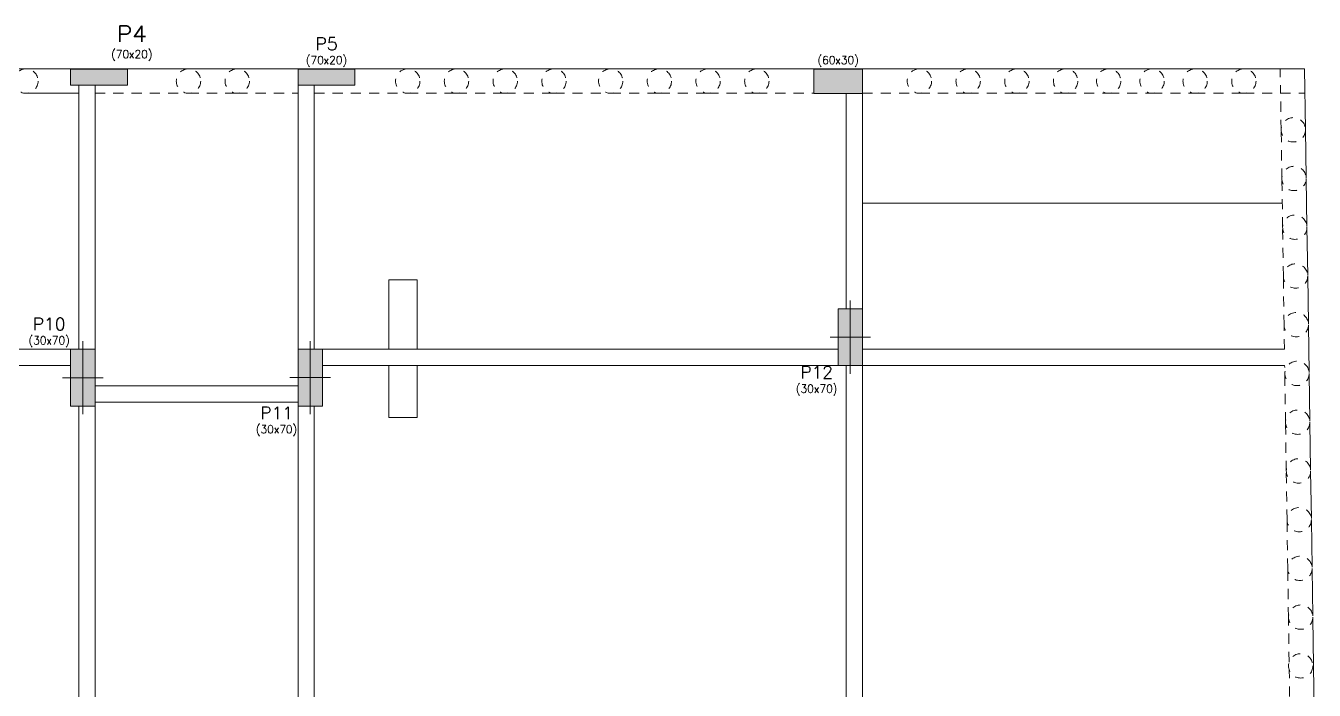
# Model space of a CAD drawing. Header units: metres. Extents: x 219 to 707, y -561 to -17.
# Drawn here: x 404.74 to 420.61, y -77.97 to -69.79 of the extents above; entities that cross this region are included whole.
import ezdxf
from ezdxf.enums import TextEntityAlignment as Align

# ---------------------------------------------------------------- set-up
doc = ezdxf.new("R2010")
doc.units = ezdxf.units.M
doc.linetypes.add('CYPE_PUNTO', pattern=[0.075, 0, -0.075])
doc.linetypes.add('DASHED', pattern=[0.75, 0.5, -0.25])
for name, color, linetype, lineweight in [('PILAR_DIM', 253, 'Continuous', 0), ('PILAR_EJES', 1, 'Continuous', 0), ('PILAR_HORMIGON', 5, 'Continuous', 20), ('PILAR_REF', 253, 'Continuous', 0), ('VIG_CARAS', 253, 'Continuous', 9)]:
    doc.layers.add(name, color=color, linetype=linetype, lineweight=lineweight)
doc.styles.add('CYPETXT', font='romans', dxfattribs={"height": 0.2})

# ---------------------------------------------------------------- blocks, each defined once
blk = doc.blocks.new('Ejes del pilar')
at = {"layer": 'PILAR_EJES'}
for p, q in [((0, -0.5), (0, 0.5)), ((-0.5, 0), (0.5, 0))]:
    blk.add_line(p, q, dxfattribs=at)
blk = doc.blocks.new('A$Ce6b0c617')
h = blk.add_hatch(color=252)
h.dxf.hatch_style = 1
h.paths.add_polyline_path([(-17.2, -0.098), (-16.5, -0.098), (-16.5, 0.102), (-17.2, 0.102)])
h.paths.add_polyline_path([(-12.325, -0.098), (-11.525, -0.098), (-11.525, 0.102), (-12.325, 0.102)])
h.paths.add_polyline_path([(-7.3, -0.2), (-6.6, -0.2), (-6.6, 0.1), (-7.3, 0.1)])
h.paths.add_polyline_path([(-3.15, -0.1), (-2.45, -0.1), (-2.45, 0.1), (-3.15, 0.1)])
h.paths.add_polyline_path([(-0.35, -0.1), (0.35, -0.1), (0.35, 0.1), (-0.35, 0.1)])
h.paths.add_polyline_path([(-0.35, -4.049), (-0.05, -4.049), (-0.05, -3.349), (-0.35, -3.349)])
h.paths.add_polyline_path([(-3.15, -4.05), (-2.85, -4.05), (-2.85, -3.35), (-3.15, -3.35)])
h.paths.add_polyline_path([(-7.3, -3.649), (-6.6, -3.649), (-6.6, -3.349), (-7.3, -3.349)])
h.paths.add_polyline_path([(-12.05, -3.648), (-11.35, -3.648), (-11.35, -3.348), (-12.05, -3.348)])
h.paths.add_polyline_path([(-17.7, -3.599), (-16.9, -3.599), (-16.9, -3.349), (-17.7, -3.349)])
h.paths.add_polyline_path([(-17.201, -13.898), (-16.901, -13.898), (-16.901, -13.298), (-17.201, -13.298)])
h.paths.add_polyline_path([(-12.051, -13.898), (-11.751, -13.898), (-11.751, -13.298), (-12.051, -13.298)])
h.paths.add_polyline_path([(-12.051, -10.436), (-11.751, -10.436), (-11.751, -9.636), (-12.051, -9.636)])
h.paths.add_polyline_path([(-6.801, -10.336), (-6.451, -10.336), (-6.451, -9.636), (-6.801, -9.636)])
h.paths.add_polyline_path([(-6.802, -13.899), (-6.502, -13.899), (-6.502, -13.299), (-6.802, -13.299)])
h.paths.add_polyline_path([(-3.751, -13.898), (-3.451, -13.898), (-3.451, -13.198), (-3.751, -13.198)])
h.paths.add_polyline_path([(-3.751, -10.336), (-3.451, -10.336), (-3.451, -9.636), (-3.751, -9.636)])
h.paths.add_polyline_path([(0.9, -13.899), (1.6, -13.899), (1.6, -13.599), (0.9, -13.599)])
h.paths.add_polyline_path([(6.299, -13.9), (6.599, -13.9), (6.599, -13.3), (6.299, -13.3)])
h.paths.add_polyline_path([(6.299, -10.337), (6.599, -10.337), (6.599, -9.637), (6.299, -9.637)])
h.paths.add_polyline_path([(-17.701, -9.948), (-17.001, -9.948), (-17.001, -9.648), (-17.701, -9.648)])
h.paths.add_polyline_path([(6.3, -3.55), (6.6, -3.55), (6.6, -2.85), (6.3, -2.85)])
h.paths.add_polyline_path([(6, -0.2), (6.6, -0.2), (6.6, 0.1), (6, 0.1)])
at = {"layer": 'PILAR_HORMIGON'}
for points in [[(-3.15, -0.1), (-2.45, -0.1), (-2.45, 0.1), (-3.15, 0.1), (-3.15, -0.1)], [(-3.15, -0.1), (-2.45, -0.1), (-2.45, 0.1), (-3.15, 0.1), (-3.15, -0.1)], [(-3.15, -0.1), (-2.45, -0.1), (-2.45, 0.1), (-3.15, 0.1), (-3.15, -0.1)], [(-0.35, -0.1), (0.35, -0.1), (0.35, 0.1), (-0.35, 0.1), (-0.35, -0.1)], [(-0.35, -0.1), (0.35, -0.1), (0.35, 0.1), (-0.35, 0.1), (-0.35, -0.1)], [(-0.35, -0.1), (0.35, -0.1), (0.35, 0.1), (-0.35, 0.1), (-0.35, -0.1)], [(6, -0.2), (6.6, -0.2), (6.6, 0.1), (6, 0.1), (6, -0.2)], [(6, -0.2), (6.6, -0.2), (6.6, 0.1), (6, 0.1), (6, -0.2)], [(6.3, -3.55), (6.6, -3.55), (6.6, -2.85), (6.3, -2.85), (6.3, -3.55)], [(6.3, -3.55), (6.6, -3.55), (6.6, -2.85), (6.3, -2.85), (6.3, -3.55)], [(-3.15, -4.05), (-2.85, -4.05), (-2.85, -3.35), (-3.15, -3.35), (-3.15, -4.05)], [(-3.15, -4.05), (-2.85, -4.05), (-2.85, -3.35), (-3.15, -3.35), (-3.15, -4.05)], [(-3.15, -4.05), (-2.85, -4.05), (-2.85, -3.35), (-3.15, -3.35), (-3.15, -4.05)], [(-0.35, -4.049), (-0.05, -4.049), (-0.05, -3.349), (-0.35, -3.349), (-0.35, -4.049)], [(-0.35, -4.049), (-0.05, -4.049), (-0.05, -3.349), (-0.35, -3.349), (-0.35, -4.049)], [(-0.35, -4.049), (-0.05, -4.049), (-0.05, -3.349), (-0.35, -3.349), (-0.35, -4.049)]]:
    blk.add_lwpolyline(points, close=True, dxfattribs=at)
at = {"layer": 'VIG_CARAS', "color": 251}
for p, q in [((-4.301, 0.102), (-3.701, 0.102)), ((-4.301, 0.102), (-3.701, 0.102)), ((-3.701, 0.102), (-2.7, 0.102)), ((-3.701, 0.102), (-2.7, 0.102)), ((-3.699, -0.198), (-3.05, -0.198)), ((-3.699, -0.198), (-3.05, -0.198))]:
    blk.add_line(p, q, dxfattribs=at)
at = {"layer": 'VIG_CARAS'}
for p, q in [((-2.7, 0.102), (-1.699, 0.102)), ((-2.7, 0.102), (-1.699, 0.102)), ((-1.699, 0.102), (-1.099, 0.102)), ((-1.699, 0.102), (-1.099, 0.102)), ((-1.099, 0.102), (0, 0.102)), ((-1.099, 0.102), (0, 0.102)), ((-0.35, -3.349), (-0.35, 0.102)), ((-0.35, -3.349), (-0.35, 0.102)), ((0, 0.102), (1.001, 0.102)), ((0, 0.102), (1.001, 0.102)), ((1.001, 0.102), (1.601, 0.102)), ((1.001, 0.102), (1.601, 0.102)), ((1.601, 0.102), (2.201, 0.102)), ((1.601, 0.102), (2.201, 0.102)), ((2.201, 0.102), (2.801, 0.102)), ((2.201, 0.102), (2.801, 0.102)), ((2.801, 0.102), (3.499, 0.102)), ((2.801, 0.102), (3.499, 0.102)), ((3.499, 0.102), (4.099, 0.102)), ((3.499, 0.102), (4.099, 0.102)), ((4.099, 0.102), (4.699, 0.102)), ((4.099, 0.102), (4.699, 0.102)), ((4.699, 0.102), (5.299, 0.102)), ((4.699, 0.102), (5.299, 0.102)), ((5.299, 0.102), (6.3, 0.102)), ((5.299, 0.102), (6.3, 0.102)), ((6.3, 0.102), (7.301, 0.102)), ((6.3, 0.102), (7.301, 0.102)), ((7.301, 0.102), (7.901, 0.102)), ((7.301, 0.102), (7.901, 0.102)), ((7.901, 0.102), (8.501, 0.102)), ((7.901, 0.102), (8.501, 0.102)), ((8.501, 0.102), (9.101, 0.102)), ((8.501, 0.102), (9.101, 0.102)), ((9.101, 0.102), (9.631, 0.102)), ((9.101, 0.102), (9.631, 0.102)), ((9.631, 0.102), (10.165, 0.102)), ((9.631, 0.102), (10.165, 0.102)), ((10.166, 0.102), (10.695, 0.102)), ((10.166, 0.102), (10.695, 0.102)), ((10.696, 0.102), (11.296, 0.102)), ((10.696, 0.102), (11.296, 0.102)), ((11.296, 0.102), (12.044, 0.102)), ((11.296, 0.102), (12.044, 0.102)), ((12.055, -0.645), (12.044, 0.102)), ((12.055, -0.645), (12.044, 0.102)), ((-3.05, -3.349), (-3.05, -0.1)), ((-3.05, -3.349), (-3.05, -0.1)), ((-2.85, -3.8), (-2.85, -0.1)), ((-2.85, -3.8), (-2.85, -0.1)), ((-0.15, -3.349), (-0.15, -0.1)), ((-0.15, -3.349), (-0.15, -0.1)), ((6.4, -2.85), (6.4, -0.2)), ((6.4, -2.85), (6.4, -0.2)), ((6.6, -3.349), (6.6, -0.2)), ((6.6, -3.349), (6.6, -0.2)), ((12.064, -1.241), (12.055, -0.645)), ((12.064, -1.241), (12.055, -0.645)), ((12.073, -1.839), (12.064, -1.25)), ((12.073, -1.839), (12.064, -1.25)), ((6.6, -1.552), (11.768, -1.552)), ((6.6, -1.552), (11.768, -1.552)), ((12.082, -2.438), (12.073, -1.851)), ((12.082, -2.438), (12.073, -1.851)), ((0.767, -3.349), (0.767, -2.496)), ((0.767, -2.496), (1.118, -2.496)), ((0.767, -3.349), (0.767, -2.496)), ((0.767, -2.496), (1.118, -2.496)), ((1.118, -3.349), (1.118, -2.496)), ((1.118, -3.349), (1.118, -2.496)), ((12.091, -3.036), (12.082, -2.453)), ((12.091, -3.036), (12.082, -2.453)), ((12.1, -3.635), (12.091, -3.054)), ((12.1, -3.635), (12.091, -3.054)), ((-6.6, -3.349), (-3.05, -3.349)), ((-6.6, -3.349), (-3.05, -3.349)), ((-0.15, -3.349), (6.3, -3.349)), ((-0.15, -3.349), (6.3, -3.349)), ((6.6, -3.349), (11.795, -3.349)), ((6.6, -3.349), (11.795, -3.349)), ((-6.6, -3.549), (-3.15, -3.549)), ((-6.6, -3.549), (-3.15, -3.549)), ((-0.05, -3.549), (6.3, -3.549)), ((-0.05, -3.549), (6.3, -3.549)), ((0.767, -4.189), (0.767, -3.549)), ((0.767, -4.189), (0.767, -3.549)), ((1.118, -4.189), (1.118, -3.549)), ((1.118, -4.189), (1.118, -3.549)), ((6.4, -9.637), (6.4, -3.55)), ((6.4, -9.637), (6.4, -3.55)), ((6.6, -9.648), (6.6, -3.549)), ((6.6, -3.549), (11.798, -3.549)), ((6.6, -9.648), (6.6, -3.549)), ((6.6, -3.549), (11.798, -3.549)), ((-2.85, -3.8), (-0.35, -3.8)), ((-2.85, -3.8), (-0.35, -3.8)), ((-2.85, -3.8), (-0.35, -3.8)), ((12.109, -4.234), (12.1, -3.655)), ((12.109, -4.234), (12.1, -3.655)), ((-3.05, -9.648), (-3.05, -4.05)), ((-3.05, -9.648), (-3.05, -4.05)), ((-2.85, -9.648), (-2.85, -4)), ((-2.85, -4), (-0.35, -4)), ((-2.85, -9.648), (-2.85, -4)), ((-2.85, -4), (-0.35, -4)), ((-2.85, -4), (-0.35, -4)), ((-0.35, -9.648), (-0.35, -4.049)), ((-0.35, -9.648), (-0.35, -4.049)), ((-0.15, -9.648), (-0.15, -4.049)), ((-0.15, -9.648), (-0.15, -4.049)), ((0.767, -4.189), (1.118, -4.189)), ((0.767, -4.189), (1.118, -4.189)), ((12.118, -4.834), (12.109, -4.255)), ((12.118, -4.834), (12.109, -4.255)), ((12.127, -5.433), (12.118, -4.856)), ((12.127, -5.433), (12.118, -4.856)), ((12.136, -6.032), (12.127, -5.457)), ((12.136, -6.032), (12.127, -5.457)), ((12.145, -6.631), (12.136, -6.058)), ((12.145, -6.631), (12.136, -6.058)), ((12.154, -7.244), (12.145, -6.658)), ((12.154, -7.244), (12.145, -6.658)), ((12.163, -7.83), (12.154, -7.244)), ((12.163, -7.83), (12.154, -7.244))]:
    blk.add_line(p, q, dxfattribs=at)
at = {"layer": 'VIG_CARAS', "linetype": 'CYPE_PUNTO'}
for p, q in [((11.748, -0.198), (11.743, 0.102)), ((11.748, -0.198), (11.743, 0.102)), ((-0.35, -0.248), (-0.35, -0.1))]:
    blk.add_line(p, q, dxfattribs=at)
at = {"layer": 'VIG_CARAS', "color": 2, "linetype": 'DASHED', "ltscale": 0.25}
for p, q in [((-2.85, -0.198), (-1.701, -0.198)), ((-2.85, -0.198), (-1.701, -0.198)), ((-1.697, -0.198), (-1.101, -0.198)), ((-1.697, -0.198), (-1.101, -0.198)), ((-1.097, -0.198), (-0.35, -0.198)), ((-1.097, -0.198), (-0.35, -0.198)), ((-0.15, -0.198), (0.999, -0.198)), ((-0.15, -0.198), (0.999, -0.198)), ((1.004, -0.198), (1.599, -0.198)), ((1.004, -0.198), (1.599, -0.198)), ((1.604, -0.198), (2.199, -0.198)), ((1.604, -0.198), (2.199, -0.198)), ((2.204, -0.198), (2.799, -0.198)), ((2.204, -0.198), (2.799, -0.198)), ((2.804, -0.198), (3.496, -0.198)), ((2.804, -0.198), (3.496, -0.198)), ((3.501, -0.198), (4.096, -0.198)), ((3.501, -0.198), (4.096, -0.198)), ((4.101, -0.198), (4.696, -0.198)), ((4.101, -0.198), (4.696, -0.198)), ((4.701, -0.198), (5.296, -0.198)), ((4.701, -0.198), (5.296, -0.198)), ((5.301, -0.198), (6, -0.198)), ((5.301, -0.198), (6, -0.198)), ((6.6, -0.198), (7.299, -0.198)), ((6.6, -0.198), (7.299, -0.198)), ((7.304, -0.198), (7.899, -0.198)), ((7.304, -0.198), (7.899, -0.198)), ((7.904, -0.198), (8.499, -0.198)), ((7.904, -0.198), (8.499, -0.198)), ((8.504, -0.198), (9.099, -0.198)), ((8.504, -0.198), (9.099, -0.198)), ((9.104, -0.198), (9.629, -0.198)), ((9.104, -0.198), (9.629, -0.198)), ((9.634, -0.198), (10.166, -0.198)), ((9.634, -0.198), (10.166, -0.198)), ((10.166, -0.198), (10.696, -0.198)), ((10.166, -0.198), (10.696, -0.198)), ((10.696, -0.198), (11.296, -0.198)), ((10.696, -0.198), (11.296, -0.198)), ((11.296, -0.198), (12.048, -0.198)), ((11.296, -0.198), (12.048, -0.198)), ((11.755, -0.65), (11.748, -0.198)), ((11.755, -0.65), (11.748, -0.198)), ((11.764, -1.25), (11.755, -0.65)), ((11.764, -1.25), (11.755, -0.65)), ((11.773, -1.85), (11.764, -1.25)), ((11.773, -1.85), (11.764, -1.25)), ((11.782, -2.45), (11.773, -1.85)), ((11.782, -2.45), (11.773, -1.85)), ((11.791, -3.05), (11.782, -2.45)), ((11.791, -3.05), (11.782, -2.45)), ((11.795, -3.349), (11.791, -3.05)), ((11.795, -3.349), (11.791, -3.05)), ((11.809, -4.249), (11.798, -3.549)), ((11.809, -4.249), (11.798, -3.549)), ((11.818, -4.849), (11.809, -4.249)), ((11.818, -4.849), (11.809, -4.249)), ((11.827, -5.449), (11.818, -4.849)), ((11.827, -5.449), (11.818, -4.849)), ((11.836, -6.049), (11.827, -5.449)), ((11.836, -6.049), (11.827, -5.449)), ((11.845, -6.649), (11.836, -6.049)), ((11.845, -6.649), (11.836, -6.049)), ((11.853, -7.2), (11.845, -6.649)), ((11.853, -7.2), (11.845, -6.649)), ((11.863, -7.849), (11.855, -7.298)), ((11.863, -7.849), (11.855, -7.298))]:
    blk.add_line(p, q, dxfattribs=at)
at = {"layer": 'VIG_CARAS', "color": 2, "linetype": 'DASHED', "ltscale": 0.15}
for centre in [(-3.701, -0.048), (-3.701, -0.048), (-1.699, -0.048), (-1.699, -0.048), (-1.099, -0.048), (-1.099, -0.048), (1.001, -0.048), (1.001, -0.048), (1.601, -0.048), (1.601, -0.048), (2.201, -0.048), (2.201, -0.048), (2.801, -0.048), (2.801, -0.048), (3.499, -0.048), (3.499, -0.048), (4.099, -0.048), (4.099, -0.048), (4.699, -0.048), (4.699, -0.048), (5.299, -0.048), (5.299, -0.048), (7.301, -0.048), (7.301, -0.048), (7.901, -0.048), (7.901, -0.048), (8.501, -0.048), (8.501, -0.048), (9.101, -0.048), (9.101, -0.048), (9.631, -0.048), (9.631, -0.048), (10.166, -0.048), (10.166, -0.048), (10.696, -0.048), (10.696, -0.048), (11.296, -0.048), (11.296, -0.048), (11.905, -0.648), (11.905, -0.648), (11.914, -1.247), (11.914, -1.247), (11.923, -1.847), (11.923, -1.847), (11.932, -2.447), (11.932, -2.447), (11.941, -3.047), (11.941, -3.047), (11.95, -3.647), (11.95, -3.647), (11.959, -4.247), (11.959, -4.247), (11.968, -4.847), (11.968, -4.847), (11.977, -5.447), (11.977, -5.447), (11.986, -6.047), (11.986, -6.047), (11.995, -6.647), (11.995, -6.647), (11.995, -7.247), (11.995, -7.247)]:
    blk.add_circle(centre, 0.15, dxfattribs=at)
at = {"layer": 'PILAR_EJES', "xscale": 0.5, "yscale": 0.9000000000000001}
for p in [(6.45, -3.2), (6.45, -3.2), (-3, -3.7), (-3, -3.7), (-3, -3.7), (-0.2, -3.699), (-0.2, -3.699), (-0.2, -3.699)]:
    blk.add_blockref('Ejes del pilar', p, dxfattribs=at)
at = {"layer": 'PILAR_DIM', "lineweight": 0, "style": 'CYPETXT', "width": 0.882521}
for s, p, p2 in [('(70x20)', (-2.651, 0.233), (-2.143, 0.233)), ('(70x20)', (-2.651, 0.233), (-2.143, 0.233)), ('(70x20)', (-0.254, 0.16), (0.254, 0.16)), ('(70x20)', (-0.254, 0.16), (0.254, 0.16)), ('(60x30)', (6.046, 0.16), (6.554, 0.16)), ('(60x30)', (6.046, 0.16), (6.554, 0.16)), ('(30x70)', (-3.669, -3.29), (-3.16, -3.29)), ('(30x70)', (-3.669, -3.29), (-3.16, -3.29)), ('(30x70)', (5.781, -3.885), (6.29, -3.885)), ('(30x70)', (5.781, -3.885), (6.29, -3.885)), ('(30x70)', (-0.869, -4.384), (-0.36, -4.384)), ('(30x70)', (-0.869, -4.384), (-0.36, -4.384))]:
    blk.add_text(s, height=0.1, dxfattribs=at).set_placement(p, p2, align=Align.FIT)
at = {"layer": 'PILAR_REF', "style": 'CYPETXT'}
for s, height, width, p, p2 in [('P4', 0.2, 0.993462, (-2.581, 0.433), (-2.212, 0.433)), ('P4', 0.2, 0.993462, (-2.581, 0.433), (-2.212, 0.433)), ('P5', 0.1533, 0.99744, (-0.138, 0.334), (0.138, 0.334)), ('P5', 0.1533, 0.99744, (-0.138, 0.334), (0.138, 0.334)), ('P10', 0.1533, 0.951021, (-3.616, -3.116), (-3.213, -3.116)), ('P10', 0.1533, 0.951021, (-3.616, -3.116), (-3.213, -3.116)), ('P12', 0.1533, 0.951021, (5.834, -3.71), (6.237, -3.71)), ('P12', 0.1533, 0.951021, (5.834, -3.71), (6.237, -3.71)), ('P11', 0.1533, 1.060755, (-0.816, -4.21), (-0.413, -4.21)), ('P11', 0.1533, 1.060755, (-0.816, -4.21), (-0.413, -4.21))]:
    blk.add_text(s, height=height, dxfattribs=dict(at, width=width)).set_placement(p, p2, align=Align.FIT)

msp = doc.modelspace()

# ---------------------------------------------------------------- block references
msp.add_blockref('A$Ce6b0c617', (408.446, -70.426))

doc.saveas('drawing.dxf')
